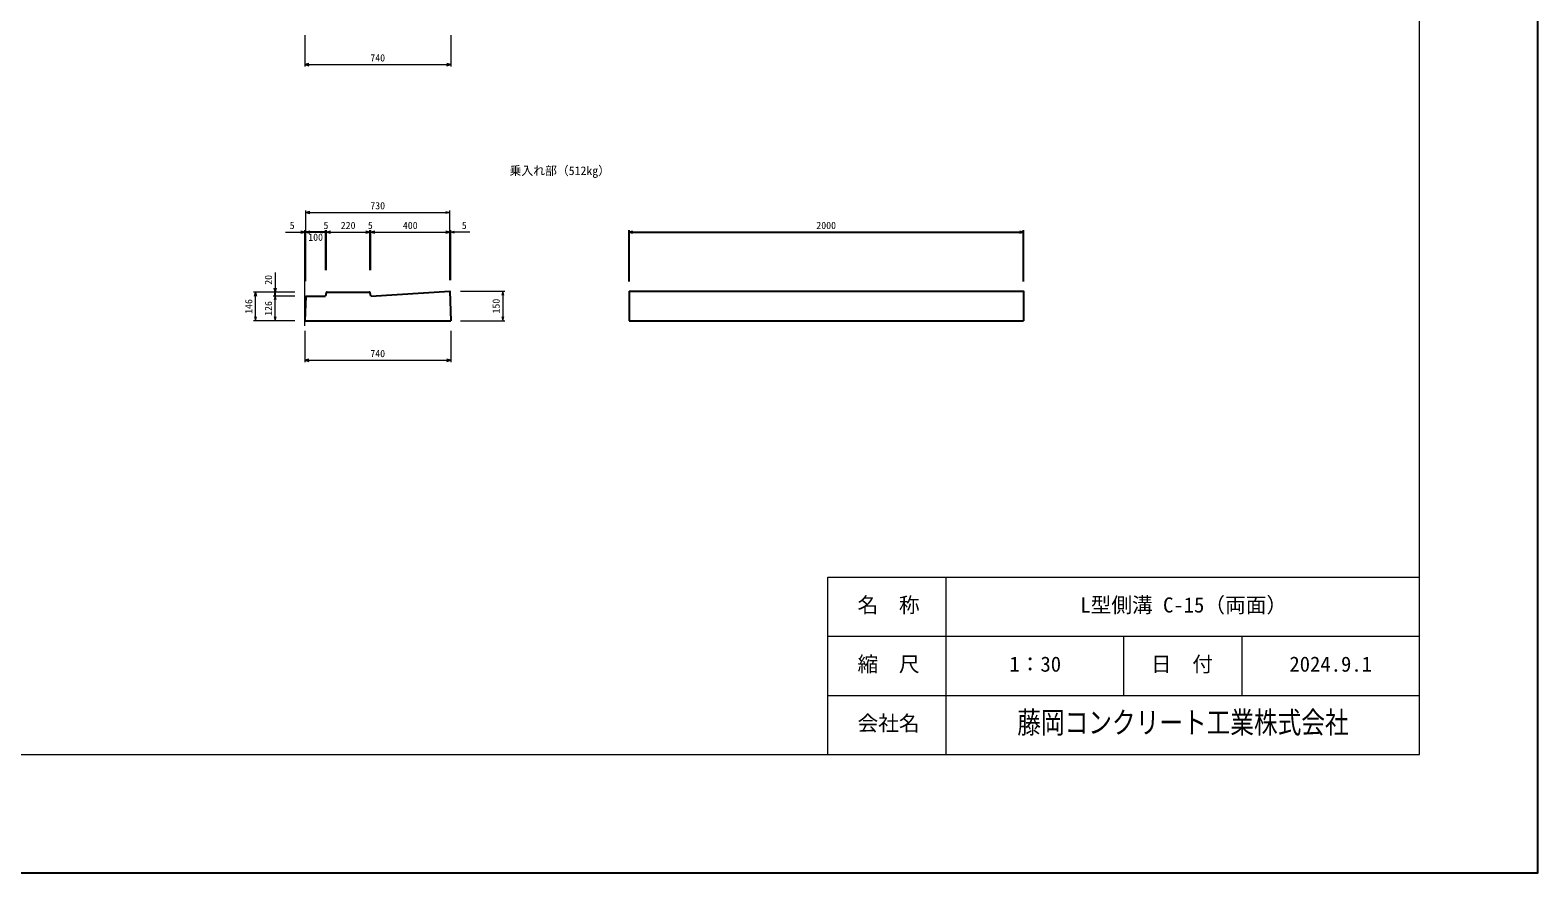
# Model space of a CAD drawing. Units: millimetres, scale not verified. Extents: x -12600 to 12600, y -8910 to 8910.
# Drawn here: x 4954 to 12600, y -8910 to -4635 of the extents above; entities that cross this region are included whole.
import ezdxf
from ezdxf.enums import TextEntityAlignment as Align

# ---------------------------------------------------------------- set-up
doc = ezdxf.new("R2010")
doc.units = ezdxf.units.MM
doc.header["$LTSCALE"] = 30
for name, color, linetype, lineweight in [('0-0_DIM', 7, 'Continuous', 13), ('0-1_Defpoints', 5, 'Continuous', 25), ('0-5_OUTLINE', 3, 'Continuous', 25), ('0-7_TXT', 7, 'Continuous', 25), ('0-8_WAKU', 3, 'Continuous', 13), ('0-9_WAKU-LINE', 7, 'Continuous', 13)]:
    doc.layers.add(name, color=color, linetype=linetype, lineweight=lineweight)
doc.layers.add('0-A_WAKU-TXT', color=7, linetype='Continuous')
doc.styles.add('ＭＳ ゴシック', font='')
doc.styles.get('ＭＳ ゴシック').set_extended_font_data('MS Gothic')

msp = doc.modelspace()

# ---------------------------------------------------------------- linework, layer by layer
at = {"layer": '0-0_DIM'}
for p, q in [((6346.73, -4659.54), (6346.73, -4819.54)), ((7086.73, -4659.54), (7086.73, -4819.54)), ((6346.73, -4809.54), (7086.73, -4809.54)), ((6351.73, -5908.27), (6351.73, -5549.54)), ((6351.73, -5559.54), (7081.73, -5559.54)), ((7081.73, -5903.35), (7081.73, -5549.54)), ((6346.73, -6134.27), (6346.73, -5649.54)), ((6451.73, -5852.12), (6451.73, -5649.54)), ((6456.73, -5852.12), (6456.73, -5649.54)), ((6676.73, -5852.12), (6676.73, -5649.54)), ((6681.73, -5852.12), (6681.73, -5649.54)), ((7086.73, -5903.35), (7086.73, -5649.54)), ((6249.03, -5659.54), (6346.73, -5659.54)), ((6456.73, -5659.54), (6676.73, -5659.54)), ((6681.73, -5659.54), (7081.73, -5659.54)), ((7184.42, -5659.54), (7086.73, -5659.54)), ((6196.73, -5864.26), (6196.73, -5963.54)), ((6296.73, -5963.54), (6086.73, -5963.54)), ((6096.73, -6109.54), (6096.73, -5963.54)), ((7136.73, -5959.54), (7361.34, -5959.54)), ((7351.34, -5959.54), (7351.34, -6109.54)), ((6296.73, -5983.54), (6186.73, -5983.54)), ((6196.73, -6109.54), (6196.73, -5983.54)), ((6296.73, -6109.54), (6086.73, -6109.54)), ((7136.73, -6109.54), (7361.34, -6109.54)), ((6346.73, -6159.54), (6346.73, -6319.54)), ((7086.73, -6159.54), (7086.73, -6319.54)), ((6346.73, -6309.54), (7086.73, -6309.54))]:
    msp.add_line(p, q, dxfattribs=at)
at = {"layer": '0-0_DIM', "lineweight": 25}
for p, q in [((7991.06, -5909.54), (7991.06, -5649.54)), ((9991.06, -5909.54), (9991.06, -5649.54)), ((6351.73, -5659.54), (6346.73, -5659.54)), ((6451.73, -5659.54), (6351.73, -5659.54)), ((6456.73, -5659.54), (6451.73, -5659.54)), ((6676.73, -5659.54), (6681.73, -5659.54)), ((7081.73, -5659.54), (7086.73, -5659.54)), ((7991.06, -5659.54), (9991.06, -5659.54)), ((6196.73, -5983.54), (6196.73, -5963.54))]:
    msp.add_line(p, q, dxfattribs=at)
at = {"layer": '0-0_DIM'}
for points in [[(6366.73, -4804.18), (6346.73, -4809.54), (6366.73, -4814.9)], [(7066.73, -4814.9), (7086.73, -4809.54), (7066.73, -4804.18)], [(6371.73, -5554.18), (6351.73, -5559.54), (6371.73, -5564.9)], [(7061.73, -5554.18), (7081.73, -5559.54), (7061.73, -5564.9)], [(6326.73, -5664.9), (6346.73, -5659.54), (6326.73, -5654.18)], [(6371.73, -5654.18), (6351.73, -5659.54), (6371.73, -5664.9)], [(6431.73, -5654.18), (6451.73, -5659.54), (6431.73, -5664.9)], [(6476.73, -5654.18), (6456.73, -5659.54), (6476.73, -5664.9)], [(6656.73, -5664.9), (6676.73, -5659.54), (6656.73, -5654.18)], [(6701.73, -5654.18), (6681.73, -5659.54), (6701.73, -5664.9)], [(7061.73, -5664.9), (7081.73, -5659.54), (7061.73, -5654.18)], [(7106.73, -5664.9), (7086.73, -5659.54), (7106.73, -5654.18)], [(6091.37, -5983.54), (6096.73, -5963.54), (6102.08, -5983.54)], [(6202.08, -5943.54), (6196.73, -5963.54), (6191.37, -5943.54)], [(7356.7, -5979.54), (7351.34, -5959.54), (7345.98, -5979.54)], [(6202.08, -6003.54), (6196.73, -5983.54), (6191.37, -6003.54)], [(6091.37, -6089.54), (6096.73, -6109.54), (6102.08, -6089.54)], [(6191.37, -6089.54), (6196.73, -6109.54), (6202.08, -6089.54)], [(7345.98, -6089.54), (7351.34, -6109.54), (7356.7, -6089.54)], [(6366.73, -6304.18), (6346.73, -6309.54), (6366.73, -6314.9)], [(7066.73, -6314.9), (7086.73, -6309.54), (7066.73, -6304.18)]]:
    msp.add_lwpolyline(points, dxfattribs=at)
at = {"layer": '0-0_DIM', "lineweight": 25}
for points in [[(8011.06, -5664.9), (7991.06, -5659.54), (8011.06, -5654.18)], [(9971.06, -5654.18), (9991.06, -5659.54), (9971.06, -5664.9)]]:
    msp.add_lwpolyline(points, dxfattribs=at)
at = {"layer": '0-1_Defpoints'}
msp.add_lwpolyline([(-12600, -8910), (12600, -8910), (12600, 8910), (-12600, 8910)], close=True, dxfattribs=at)
at = {"layer": '0-5_OUTLINE'}
for p, q in [((6460.63, -5963.54), (6672.82, -5963.54)), ((7991.06, -5959.54), (7991.06, -6109.54)), ((6351.73, -5983.54), (6346.73, -6109.54)), ((6351.73, -5983.54), (6451.73, -5983.54)), ((6455.78, -5967.33), (6451.73, -5983.54)), ((6681.73, -5983.54), (6677.67, -5967.33)), ((6346.73, -6109.54), (7086.73, -6109.54)), ((7991.06, -6109.54), (9991.06, -6109.54))]:
    msp.add_line(p, q, dxfattribs=at)
for points in [[(6681.73, -5983.54), (7081.73, -5959.54), (7086.73, -6109.54)], [(7991.06, -5959.54), (9991.06, -5959.54), (9991.06, -6109.54)]]:
    msp.add_lwpolyline(points, dxfattribs=at)
for centre, start, end in [((6460.63, -5968.54), 90, 165.96376), ((6672.82, -5968.54), 14.03624, 90)]:
    msp.add_arc(centre, 5, start, end, dxfattribs=at)
at = {"layer": '0-8_WAKU'}
for p, q in [((9000, -7410), (12000, -7410)), ((9000, -8310), (9000, -7410))]:
    msp.add_line(p, q, dxfattribs=at)
msp.add_lwpolyline([(-12000, -8310), (12000, -8310), (12000, 8310), (-12000, 8310)], close=True, dxfattribs=at)
at = {"layer": '0-9_WAKU-LINE'}
for p, q in [((9600, -8310), (9600, -7410)), ((9000, -7710), (12000, -7710)), ((10500, -8010), (10500, -7710)), ((11100, -8010), (11100, -7710)), ((9000, -8010), (12000, -8010))]:
    msp.add_line(p, q, dxfattribs=at)

# ---------------------------------------------------------------- texts
at = {"layer": '0-0_DIM', "style": 'ＭＳ ゴシック'}
for s, p in [('740', (6679.23, -4804.54)), ('730', (6679.23, -5554.54)), ('5', (6270.27, -5654.54)), ('5', (6441.73, -5654.54)), ('220', (6529.23, -5654.54)), ('5', (6666.73, -5654.54)), ('400', (6844.23, -5654.54)), ('5', (7143.18, -5654.54)), ('2000', (8941.06, -5654.54)), ('100', (6364.23, -5714.54)), ('740', (6679.23, -6304.54))]:
    msp.add_text(s, height=36.66, dxfattribs=at).set_placement(p, align=Align.BOTTOM_LEFT)
for s, p in [('20', (6191.73, -5926.45)), ('146', (6091.73, -6074.04)), ('126', (6191.73, -6084.04)), ('150', (7346.34, -6072.04))]:
    msp.add_text(s, height=36.66, rotation=90, dxfattribs=at).set_placement(p, align=Align.BOTTOM_LEFT)
at = {"layer": '0-7_TXT', "style": 'ＭＳ ゴシック'}
msp.add_text('乗入れ部（512kg）', height=43.99, dxfattribs=at).set_placement((7385.22, -5383.01), align=Align.BOTTOM_LEFT)
at = {"layer": '0-A_WAKU-TXT', "style": 'ＭＳ ゴシック'}
for s, p in [('名\u3000称', (9149.86, -7612.5)), ('L型側溝 C-15（両面）', (10279.5, -7612.5)), ('縮\u3000尺', (9149.86, -7912.5)), ('1：30', (9920.25, -7912.5)), ('日\u3000付', (10637.84, -7912.5)), ('2024.9.1', (11340, -7912.5)), ('会社名', (9149.86, -8212.5))]:
    msp.add_text(s, height=76.98, dxfattribs=at).set_placement(p, align=Align.BOTTOM_LEFT)
at = {"layer": '0-A_WAKU-TXT', "style": 'ＭＳ ゴシック', "width": 0.8}
msp.add_text('藤岡コンクリート工業株式会社', height=110, dxfattribs=at).set_placement((9960, -8235), align=Align.BOTTOM_LEFT)

doc.saveas('drawing.dxf')
